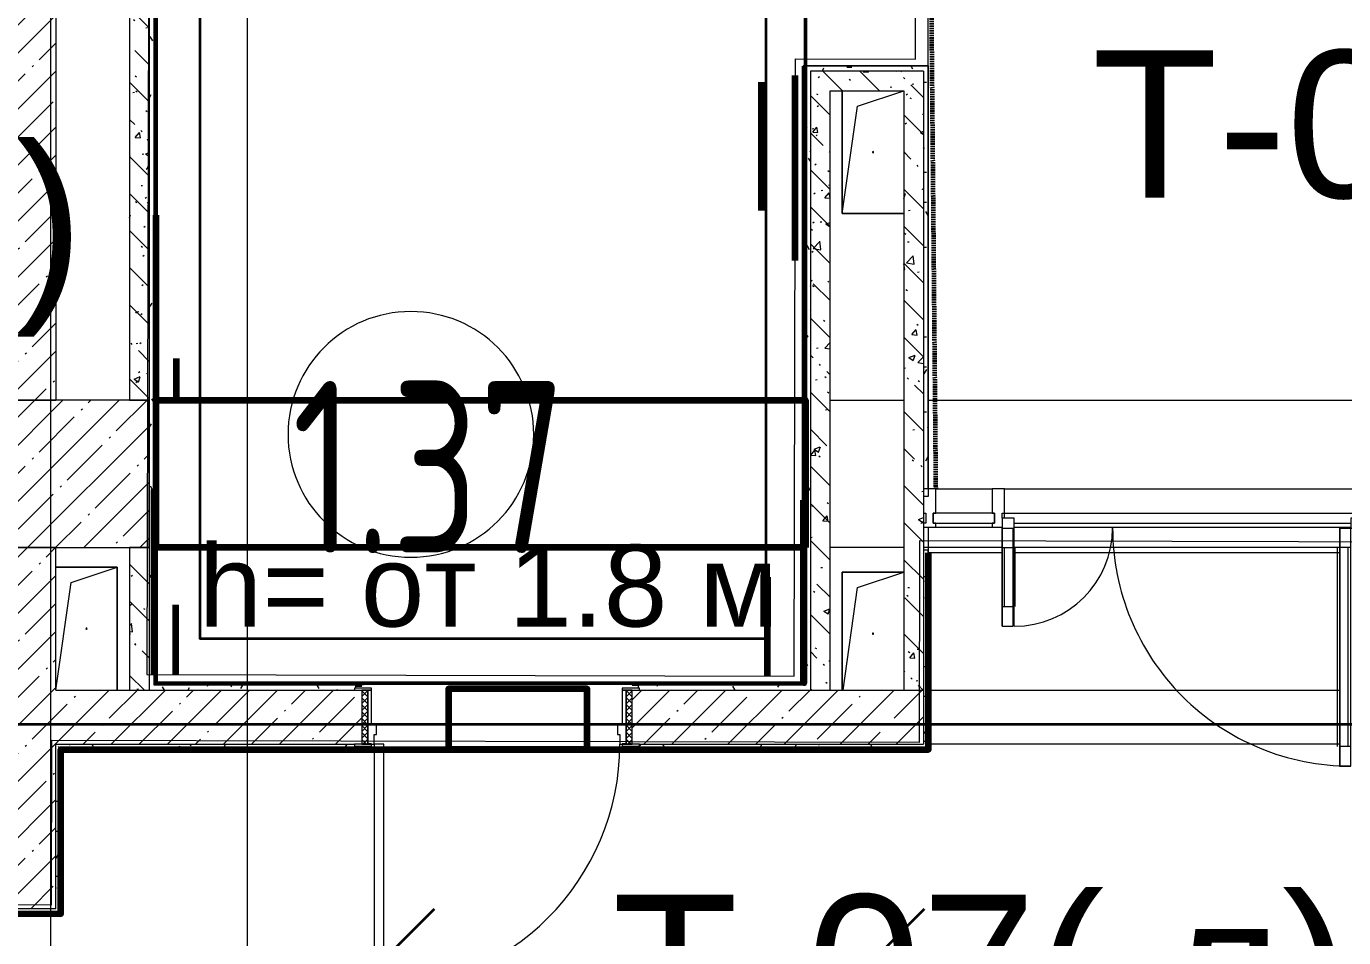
# Model space of a CAD drawing. Header units: millimetres. Extents: x -249154 to 415037, y -45458 to 354837.
# Drawn here: x 42325 to 47685, y 9976 to 13686 of the extents above; entities that cross this region are included whole.
import ezdxf

# ---------------------------------------------------------------- set-up
doc = ezdxf.new("R2010")
doc.units = ezdxf.units.MM
doc.linetypes.add('200_ШТРИХ__ш1_п0_6_', pattern=[320, 200, -120])
for name, color, linetype, lineweight in [('0) НЗ Ремонт штукатурка', 6, 'Continuous', 60), ('1) FK2', 82, 'Continuous', 50), ('2)1 штукатурка', 4, 'Continuous', 35), ('3.3) Шпаклевка баз. фин. WD5-13', 160, 'Continuous', 140), ('3.4) Шп. баз 4 в 525 поз 4838м2', 160, 'Continuous', 140), ('3.4) Шп. фин 4 в 529 поз 11227м2', 6, 'Continuous', 140), ('4) демонтаж НЗ №2', 1, 'Continuous', 35), ('4.1) Дм уборка мусора НЗ 2', 20, 'Continuous', 35), ('4.4) РВР ремонт Штукатурки', 160, 'зигзаг', 35), ('501 заделка отвертсии ком', 5, 'Continuous', 158), ('666 покраска FK1', 211, 'Continuous', 60), ('839 штук откосы', 3, 'Continuous', 158), ('874 шпакл откосы', 5, 'Continuous', 158), ('923 Люки', 170, 'Continuous', 120), ('A-AREA-BNDY', 7, 'Continuous', 5), ('A-AREA-IDEN', 7, 'Continuous', 9), ('A-DETL-GENF', 7, 'Continuous', 9), ('A-DOOR-2', 7, 'Continuous', 5), ('A-DOOR-FRAM-2', 7, 'Continuous', 5), ('A-FLOR', 7, 'Continuous', 9), ('A-GENM', 7, 'Continuous', 9), ('A-GLAZ-CURT', 7, 'Continuous', 9), ('A-GLAZ-CURT-2', 7, 'Continuous', 20), ('A-GLAZ-CWMG', 7, 'Continuous', 9), ('A-GLAZ-CWMG-1', 7, 'Continuous', 20), ('A-WALL', 7, 'Continuous', 5), ('I-WALL', 7, 'Continuous', 5), ('S-COLS', 7, 'Continuous', 9), ('S-COLS-1', 7, 'Continuous', 5), ('Оси', 7, 'Continuous', 9)]:
    doc.layers.add(name, color=color, linetype=linetype, lineweight=lineweight)
for name, color, linetype, lineweight, true_color in [('1) FK10', 7, 'Continuous', 50, 0x11d2ff), ('A-DOOR-1', 7, 'Continuous', 5, 0xc0c0c0), ('A-DOOR-FRAM-1', 7, 'Continuous', 5, 0xc0c0c0), ('A-WALL-1', 9, 'Continuous', 5, 0x808080), ('A-WALL-FNSH-1', 9, 'Continuous', 5, 0x808080)]:
    doc.layers.add(name, color=color, linetype=linetype, lineweight=lineweight, true_color=true_color)
doc.styles.get("Standard").update_dxf_attribs({"font": 'arial.ttf'})
doc.styles.add('СПДС', font='ГОСТ тип А.ttf', dxfattribs={"width": 0.9})
doc.linetypes.add('зигзаг', pattern='A,0.00254,-5.08,[131,ltypeshp.shx,S=5.08,R=0,X=-5.08,Y=0],-10.16,[131,ltypeshp.shx,S=5.08,R=180,X=5.08,Y=0],-5.08', length=20.32254)
pattern_1 = [(45, (64.7, -136.06), (-114.04925, 114.04925), []), (45, (178.75, -136.06), (-114.04925, 114.04925), [201.612, -40.322, 6.706, -33.617])]
pattern_2 = [(135, (64.7, -136.06), (-150.8683, -150.8683), [213.36, -35.56, 7.112, -35.56]), (135, (64.7, 14.71), (-150.8683, -150.8683), []), (50, (64.7, -136.06), (255.0577, -22.3145), [26.67, -293.37]), (355, (64.7, -136.06), (-49.3404, 267.4791), [21.336, -234.696]), (100.451, (85.96, -137.92), (205.7195, 245.1636), [22.666, -249.326]), (46.184, (64.7, -64.94), (379.511, -58.86), [40.005, -440.055]), (96.636, (96.33, -69.85), (332.3634, 346.399), [33.999, -373.989]), (351.184, (64.7, -64.94), (332.367, 346.3953), [32.004, -352.044]), (21, (100.26, -82.72), (212.2602, -143.1711), [26.67, -293.37]), (326, (100.26, -82.72), (86.5224, 257.8632), [21.336, -234.696]), (71.451, (117.95, -94.65), (298.784, 114.6901), [22.666, -249.326]), (37.5, (64.7, -136.06), (4.32385, 118.3775), [6.706, -225.146, 6.706, -231.546, -235.585]), (37.5, (64.7, -136.06), (4.32385, 118.3775), [-470.103, 6.706, -228.879]), (7.5, (64.7, -136.06), (93.5476, 140.2533), [6.706, -129.134, 6.706, -219.812, -89.789]), (7.5, (64.7, -136.06), (93.5476, 140.2533), [-362.356, 6.706, -83.083]), (327.5, (-14.6, -136.06), (189.82734, -8.02019), [6.706, -82.194, 6.706, -270.662, -368.046]), (327.5, (-14.6, -136.06), (189.82734, -8.02019), [-366.268, 6.706, -361.34]), (317.5, (-50.16, -136.06), (207.38114, 35.59764), [6.706, -108.864, 6.706, -177.495, -261.366]), (317.5, (-50.16, -136.06), (207.38114, 35.59764), [-299.771, 6.706, -254.66])]
pattern_3 = [(0, (64.7, -136.06), (243.84, 60.96), [20.117, -162.763, 20.117, -162.763, -975.36]), (0, (64.7, -136.06), (243.84, 60.96), [-365.76, 20.117, -345.643, 20.117, -162.763, -426.72]), (0, (64.7, -136.06), (243.84, 60.96), [-914.4, 20.117, -101.803, 20.117, -284.683]), (120, (156.14, -105.58), (-174.71291, 180.691634), [20.117, -162.763, 20.117, -162.763, -975.36]), (120, (156.14, -105.58), (-174.71291, 180.691634), [-365.76, 20.117, -345.643, 20.117, -162.763, -426.72]), (120, (156.14, -105.58), (-174.71291, 180.691634), [-914.4, 20.117, -101.803, 20.117, -284.683]), (240, (186.62, 16.34), (-69.12709, -241.651634), [20.117, -162.763, 20.117, -162.763, -975.36]), (240, (186.62, 16.34), (-69.12709, -241.651634), [-365.76, 20.117, -345.643, 20.117, -162.763, -426.72]), (240, (186.62, 16.34), (-69.12709, -241.651634), [-914.4, 20.117, -101.803, 20.117, -284.683])]

# ---------------------------------------------------------------- blocks, each defined once
blk = doc.blocks.new('110_Дверь_СКБ_1Ст_Внутренняя1 - Д-11 1100x2100h_кладовые _все__ коридор _между помещениями блока столовой__ моечные _все_-32089417-Объем проектирования 1 этажа')
at = {"layer": 'A-DOOR-2'}
h = blk.add_hatch(dxfattribs=at)
h.set_pattern_fill('FP_85', color=256, style=0, pattern_type=2)
h.set_pattern_definition([(135, (1751.41, 174.685), (-14.14214, -14.14214), []), (225, (1751.41, 174.685), (14.14214, -14.14214), [])])
h.paths.add_polyline_path([(537.5, 110), (537.5, -110), (562.5, -110), (562.5, 110)])
at = {"layer": 'A-DOOR-FRAM-2'}
h = blk.add_hatch(dxfattribs=at)
h.set_pattern_fill('FP_86', color=256, style=0, pattern_type=2)
h.set_pattern_definition([(45, (-371.384, 174.685), (-14.1421, 14.1421), []), (135, (-371.384, 174.685), (-14.1421, -14.1421), [])])
h.paths.add_polyline_path([(-537.5, 110), (-537.5, -110), (-512.5, -110), (-512.5, 110)])
at = {"layer": 'A-DOOR-1'}
for p, q in [((512.5, 1110), (472.5, 1110)), ((472.5, 1110), (472.5, 110)), ((512.5, 110), (512.5, 1110)), ((472.5, 110), (512.5, 110))]:
    blk.add_line(p, q, dxfattribs=at)
blk.add_arc((512.5, 110), 1000, 90, 180, dxfattribs=at)
at = {"layer": 'A-DOOR-FRAM-1'}
for p, q in [((-497.5, 118), (-567.5, 118)), ((-567.5, 118), (-567.5, 110)), ((-567.5, 110), (-497.5, 110)), ((-512.5, 110), (-537.5, 110)), ((-537.5, 110), (-537.5, -110)), ((-487.5, 110), (-512.5, 110)), ((-512.5, 110), (-512.5, 30)), ((-512.5, -110), (-512.5, 110)), ((-497.5, 110), (-512.5, 110)), ((-512.5, 110), (-512.5, 109)), ((-512.5, 109), (-497.5, 109)), ((-497.5, 110), (-497.5, 118)), ((-497.5, 109), (-497.5, 110)), ((-487.5, 70), (-487.5, 110)), ((512.5, 110), (512.5, 70)), ((537.5, 110), (512.5, 110)), ((592.5, 118), (522.5, 118)), ((522.5, 118), (522.5, 110)), ((537.5, 110), (522.5, 110)), ((522.5, 110), (522.5, 109)), ((522.5, 110), (592.5, 110)), ((522.5, 109), (537.5, 109)), ((537.5, 30), (537.5, 110)), ((562.5, 110), (537.5, 110)), ((537.5, 110), (537.5, -110)), ((537.5, 109), (537.5, 110)), ((562.5, -110), (562.5, 110)), ((592.5, 110), (592.5, 118)), ((-477.5, 70), (-487.5, 70)), ((-477.5, 30), (-477.5, 70)), ((512.5, 70), (502.5, 70)), ((502.5, 70), (502.5, 30)), ((-512.5, 30), (-477.5, 30)), ((-497.5, 30), (-512.5, 30)), ((-512.5, 30), (-512.5, -110)), ((-497.5, -110), (-497.5, 30)), ((502.5, 30), (537.5, 30)), ((537.5, 30), (522.5, 30)), ((522.5, 30), (522.5, -110)), ((537.5, -110), (537.5, 30)), ((-497.5, -110), (-567.5, -110)), ((-567.5, -110), (-567.5, -118)), ((-567.5, -118), (-497.5, -118)), ((-537.5, -110), (-512.5, -110)), ((-512.5, -110), (-497.5, -110)), ((-497.5, -118), (-497.5, -110)), ((522.5, -110), (537.5, -110)), ((592.5, -110), (522.5, -110)), ((522.5, -110), (522.5, -118)), ((522.5, -118), (592.5, -118)), ((537.5, -110), (562.5, -110)), ((592.5, -118), (592.5, -110))]:
    blk.add_line(p, q, dxfattribs=at)
blk = doc.blocks.new('GM_Отверстие прямоугольное _в плите_ - Отверстие-21609826-Объем проектирования 1 этажа')
at = {"layer": 'A-GENM'}
for p, q in [((-125, -250), (-125, 250)), ((-125, 250), (-125, -250)), ((-62.5, 187.5), (125, 250)), ((-125, -250), (-62.5, 187.5)), ((125, -250), (-125, -250)), ((-125, -250), (125, -250))]:
    blk.add_line(p, q, dxfattribs=at)
for start, end in [(360, 180), (180, 360)]:
    blk.add_arc((0, 0), 2.5, start, end, dxfattribs=at)
blk = doc.blocks.new('GM_Отверстие прямоугольное _в плите_ - Отверстие-V170-Объем проектирования 1 этажа')
at = {"layer": 'A-GENM'}
for p, q in [((-125, -230), (-125, 250)), ((-125, 250), (125, 250)), ((125, 250), (-125, 250)), ((-125, 250), (-125, -230)), ((-62.5, 187.5), (125, 250)), ((-122.1, -230), (-62.5, 187.5))]:
    blk.add_line(p, q, dxfattribs=at)
for start, end in [(360, 180), (180, 360)]:
    blk.add_arc((0, 0), 2.5, start, end, dxfattribs=at)
blk = doc.blocks.new('GM_Отверстие прямоугольное _в плите_ - Отверстие-V171-Объем проектирования 1 этажа')
at = {"layer": 'A-GENM'}
for p, q in [((-125, 250), (125, 250)), ((125, 250), (-125, 250)), ((-62.5, 187.5), (125, 250)), ((125, 250), (125, -250)), ((125, -250), (125, 250)), ((-125, -250), (-62.5, 187.5))]:
    blk.add_line(p, q, dxfattribs=at)
for start, end in [(360, 180), (180, 360)]:
    blk.add_arc((0, 0), 2.5, start, end, dxfattribs=at)
blk = doc.blocks.new('Прямоугольный импост - Импост структурный с накладкой - 160мм Темный-V275-Объем проектирования 1 этажа')
at = {"layer": 'A-GLAZ-CWMG-1'}
for p, q in [((-50, 40), (-50, 140)), ((-50, 140), (0, 140)), ((0, 140), (0, 40)), ((-40, 40), (-50, 40)), ((-50, -17), (-50, 0)), ((-50, 0), (-40, 0)), ((-40, 0), (-40, 40)), ((-10, 40), (-10, 0)), ((0, 40), (-10, 40)), ((-10, 0), (0, 0)), ((0, 0), (0, -17)), ((0, -17), (-50, -17))]:
    blk.add_line(p, q, dxfattribs=at)
blk = doc.blocks.new('Системная панель - Стекло - 40мм-32785804-Объем проектирования 1 этажа')
at = {"layer": 'A-GLAZ-CURT-2'}
for p, q in [((125, 0), (-125, 0)), ((-125, 0), (-125, -40)), ((125, -40), (125, 0)), ((-125, -40), (125, -40))]:
    blk.add_line(p, q, dxfattribs=at)
blk = doc.blocks.new('Дверь_Витражная_остекление_ - В-9-32786634-Объем проектирования 1 этажа')
at = {"layer": 'A-DETL-GENF'}
for p, q in [((-684.5, 989), (-639.5, 989)), ((-684.5, 989), (-684.5, 20)), ((-639.5, 989), (-684.5, 989)), ((-684.5, 989), (-684.5, 20)), ((-639.5, 989), (-639.5, 20)), ((-639.5, 20), (-639.5, 989)), ((-684.5, 909), (-639.5, 909)), ((-674.5, 909), (-674.5, 100)), ((-630.5, 909), (-630.5, 100)), ((734.5, 420), (689.5, 420)), ((689.5, 420), (689.5, 20)), ((734.5, 420), (689.5, 420)), ((689.5, 420), (689.5, 20)), ((734.5, 420), (734.5, 20)), ((734.5, 20), (734.5, 420)), ((680.5, 340), (680.5, 100)), ((734.5, 340), (689.5, 340)), ((724.5, 340), (724.5, 100)), ((-684.5, 100), (-639.5, 100)), ((734.5, 100), (689.5, 100)), ((-639.5, 20), (-684.5, 20)), ((-684.5, 20), (-639.5, 20))]:
    blk.add_line(p, q, dxfattribs=at)
at = {"layer": 'A-DOOR-1'}
for p, q in [((-684.5, 989), (-684.5, 20)), ((684.5, 420), (684.5, 20)), ((-684.5, 20), (-734.5, 20)), ((-734.5, 20), (-734.5, -20)), ((-684.5, -20), (-684.5, 20)), ((734.5, 20), (684.5, 20)), ((684.5, 20), (684.5, -20)), ((734.5, -20), (734.5, 20)), ((-734.5, -20), (-684.5, -20)), ((684.5, -20), (734.5, -20))]:
    blk.add_line(p, q, dxfattribs=at)
for centre, radius, start, end in [((-684.5, 20), 969, 360, 90), ((684.5, 20), 400, 90, 180)]:
    blk.add_arc(centre, radius, start, end, dxfattribs=at)
blk = doc.blocks.new('Прямоугольный импост - Импост структурный с накладкой - 160мм Темный-32786259-Объем проектирования 1 этажа')
at = {"layer": 'A-GLAZ-CWMG'}
for p, q in [((46240, 11940), (47689, 11940)), ((46240, 11820), (46240, 11840)), ((46240, 11840), (47689, 11840)), ((46280, 11800), (47649, 11800)), ((47689, 11840), (47689, 11820)), ((46280, 11783), (47649, 11783))]:
    blk.add_line(p, q, dxfattribs=at)
blk = doc.blocks.new('Прямоугольный импост - Импост структурный с накладкой - 160мм Темный-32785802-Объем проектирования 1 этажа')
at = {"layer": 'A-GLAZ-CWMG'}
for p, q in [((45960, 11940), (46190, 11940)), ((45960, 11783), (46190, 11783))]:
    blk.add_line(p, q, dxfattribs=at)
blk = doc.blocks.new('Прямоугольный импост - Импост структурный с накладкой - 160мм Темный-V273-Объем проектирования 1 этажа')
at = {"layer": 'A-GLAZ-CWMG-1'}
for p, q in [((-25, 40), (-25, 140)), ((-25, 140), (25, 140)), ((25, 140), (25, 40)), ((-15, 40), (-25, 40)), ((-15, 20), (-15, 40)), ((15, 40), (15, 0)), ((25, 40), (15, 40)), ((15, 0), (25, 0)), ((25, 0), (25, -17)), ((25, -17), (-15, -17))]:
    blk.add_line(p, q, dxfattribs=at)
blk = doc.blocks.new('Марка_Помещения - Номер-25198446-Объем проектирования 1 этажа')
at = {"layer": 'A-AREA-IDEN'}
for start, end in [(360, 180), (180, 360)]:
    blk.add_arc((0, 0), 2.5, start, end, dxfattribs=at)

msp = doc.modelspace()

# ---------------------------------------------------------------- hatches: boundary and pattern name
at = {"layer": '4.1) Дм уборка мусора НЗ 2'}
h = msp.add_hatch(dxfattribs=at)
h.set_pattern_fill('ANSI31', color=1, scale=444)
h.paths.add_polyline_path([(75478.4, 10093.9), (42464.7, 10093.9), (42464.7, 10073.9), (38785.8, 10093.9), (38825.7, 7783.9), (56871.1, 7763.9), (75478.4, 7763.9)])
at = {"layer": 'I-WALL'}
h = msp.add_hatch(dxfattribs=at)
h.set_pattern_fill('FP_41', color=256, style=0, pattern_type=2)
h.set_pattern_definition(pattern_2)
h.paths.add_polyline_path([(42744.7, 10983.9), (42824.7, 10983.9), (42824.7, 11563.9), (42744.7, 11563.9), (42744.7, 11003.9)])
h.paths.add_polyline_path([(42824.7, 12163.9), (42824.7, 14866.4), (42744.7, 14866.4), (42744.7, 12163.9)])
h = msp.add_hatch(dxfattribs=at)
h.set_pattern_fill('FP_191', color=256, style=0, pattern_type=2)
h.set_pattern_definition(pattern_3)
h.paths.add_polyline_path([(42824.7, 11003.9), (42844.7, 11004.1), (42844.7, 14866.4), (42824.7, 14866.4), (42824.7, 11042.6)])
h = msp.add_hatch(dxfattribs=at)
h.set_pattern_fill('FP_1', color=256, style=0, pattern_type=2)
h.set_pattern_definition(pattern_1)
h.paths.add_polyline_path([(42444.7, 12163.9), (42444.7, 14843.9), (42224.7, 14843.9), (42224.7, 12163.9)])
h = msp.add_hatch(dxfattribs=at)
h.set_pattern_fill('FP_191', color=256, style=0, pattern_type=2)
h.set_pattern_definition(pattern_3)
h.paths.add_polyline_path([(45494.7, 13503.9), (45994.7, 13503.9), (45994.7, 13523.9), (45494.7, 13523.9)])
h = msp.add_hatch(dxfattribs=at)
h.set_pattern_fill('FP_191', color=256, style=0, pattern_type=2)
h.set_pattern_definition(pattern_3)
h.paths.add_polyline_path([(45514.7, 10983.9), (45514.7, 13503.9), (45494.7, 13503.9), (45494.7, 10983.9)])
h = msp.add_hatch(dxfattribs=at)
h.set_pattern_fill('FP_41', color=256, style=0, pattern_type=2)
h.set_pattern_definition(pattern_2)
h.paths.add_polyline_path([(45894.7, 13423.9), (45894.7, 13503.9), (45514.7, 13503.9), (45514.7, 13423.9), (45644.7, 13423.9)])
h = msp.add_hatch(dxfattribs=at)
h.set_pattern_fill('FP_41', color=256, style=0, pattern_type=2)
h.set_pattern_definition(pattern_2)
h.paths.add_polyline_path([(45894.7, 10983.9), (45974.7, 10983.9), (45974.7, 13503.9), (45894.7, 13503.9), (45894.7, 11099.2)])
h = msp.add_hatch(dxfattribs=at)
h.set_pattern_fill('FP_191', color=256, style=0, pattern_type=2)
h.set_pattern_definition(pattern_3)
h.paths.add_polyline_path([(45974.7, 11773.9), (45994.7, 11773.9), (45994.7, 13503.9), (45974.7, 13503.9), (45974.7, 11913.9)])
h = msp.add_hatch(dxfattribs=at)
h.set_pattern_fill('FP_41', color=256, style=0, pattern_type=2)
h.set_pattern_definition(pattern_2)
h.paths.add_polyline_path([(45514.7, 10983.9), (45594.7, 10983.9), (45594.7, 13423.9), (45514.7, 13423.9), (45514.7, 11516.5)])
h = msp.add_hatch(dxfattribs=at)
h.set_pattern_fill('FP_1', color=256, style=0, pattern_type=2)
h.set_pattern_definition(pattern_1)
h.paths.add_polyline_path([(42444.7, 10093.9), (42444.7, 11563.9), (42224.7, 11563.9), (42224.7, 10093.9)])
h = msp.add_hatch(dxfattribs=at)
h.set_pattern_fill('FP_191', color=256, style=0, pattern_type=2)
h.set_pattern_definition(pattern_3)
h.paths.add_polyline_path([(45994.7, 10763.9), (45994.7, 11553.9), (45974.7, 11553.9), (45974.7, 10763.9)])
h = msp.add_hatch(dxfattribs=at)
h.set_pattern_fill('FP_191', color=256, style=0, pattern_type=2)
h.set_pattern_definition(pattern_3)
h.paths.add_polyline_path([(45129.3, 10983.9), (45494.7, 10983.9), (45494.7, 11003.9), (44814.7, 11003.9), (44814.7, 10991.9), (44819.7, 10991.9), (44819.7, 10983.9)])
h.paths.add_polyline_path([(43066.2, 10983.9), (43659.7, 10984.1), (43659.7, 10991.9), (43664.7, 10991.9), (43664.7, 11003.9), (42824.7, 11003.9), (42824.7, 10983.9), (42852.7, 10983.9)])
h = msp.add_hatch(dxfattribs=at)
h.set_pattern_fill('FP_1', color=256, style=0, pattern_type=2)
h.set_pattern_definition(pattern_1)
h.paths.add_polyline_path([(45974.7, 10763.9), (45974.7, 10983.9), (44789.7, 10983.9), (44789.7, 10763.9), (45494.7, 10763.9)])
h.paths.add_polyline_path([(42844.7, 10763.9), (43689.7, 10763.9), (43689.7, 10983.9), (42444.7, 10983.9), (42444.7, 10763.9), (42464.7, 10763.9)])
h = msp.add_hatch(dxfattribs=at)
h.set_pattern_fill('FP_191', color=256, style=0, pattern_type=2)
h.set_pattern_definition(pattern_3)
h.paths.add_polyline_path([(42464.7, 10093.9), (42463.7, 10743.9), (42444.7, 10763.9), (42444.7, 10093.9)])
h.paths.add_polyline_path([(42464.7, 10743.9), (42464.7, 10763.9), (42444.7, 10763.9)])
h = msp.add_hatch(dxfattribs=at)
h.set_pattern_fill('FP_191', color=256, style=0, pattern_type=2)
h.set_pattern_definition(pattern_3)
h.paths.add_polyline_path([(45494.7, 10743.9), (45994.7, 10743.9), (45994.7, 10763.9), (44819.7, 10763.9), (44819.7, 10755.9), (44814.7, 10755.9), (44814.7, 10743.9), (45129.3, 10743.9)])
h.paths.add_polyline_path([(42464.7, 10743.9), (43664.7, 10743.9), (43664.7, 10755.9), (43659.7, 10755.9), (43659.7, 10763.9), (42464.7, 10763.9)])
h = msp.add_hatch(dxfattribs=at)
h.set_pattern_fill('FP_191', color=256, style=0, pattern_type=2)
h.set_pattern_definition(pattern_3)
h.paths.add_polyline_path([(42444.7, 10073.9), (42464.7, 10073.9), (42464.7, 10093.9), (38824.7, 10093.9), (38824.7, 10073.9), (42224.7, 10073.9)])
at = {"layer": 'S-COLS-1'}
h = msp.add_hatch(dxfattribs=at)
h.set_pattern_fill('FP_1', color=256, style=0, pattern_type=2)
h.set_pattern_definition(pattern_1)
h.paths.add_polyline_path([(42444.7, 11563.9), (42824.7, 11563.9), (42824.7, 12163.9), (42224.7, 12163.9), (42224.7, 11563.9)])

# ---------------------------------------------------------------- linework, layer by layer
at = {"layer": '0) НЗ Ремонт штукатурка', "linetype": '200_ШТРИХ__ш1_п0_6_', "ltscale": 0.03}
msp.add_lwpolyline([(42464.7, 15010.2), (45995.7, 14966.4), (46024.7, 11803.9)], dxfattribs=at)
at = {"layer": '1) FK10'}
for p, q in [((45486.7, 11003.9), (45486.7, 13523.9)), ((43689.7, 11003.9), (43664.7, 11003.9)), ((43689.7, 11003.9), (43689.7, 11011.9)), ((44789.7, 11011.9), (45494.7, 11011.9))]:
    msp.add_line(p, q, dxfattribs=at)
msp.add_lwpolyline([(45486.7, 14587.6), (45486.7, 14838.4), (42852.7, 14838.4), (42852.7, 11011.9), (43689.7, 11011.9)], dxfattribs=at)
at = {"layer": '1) FK2'}
msp.add_lwpolyline([(42852.7, 14838.4), (45494.7, 14838.4), (45494.7, 11011.9), (42852.7, 11011.9)], close=True, dxfattribs=at)
at = {"layer": '2)1 штукатурка'}
msp.add_lwpolyline([(42223.7, 27213.9), (58233.7, 27213.9), (58233.7, 10843.9), (42223.7, 10843.9)], close=True, dxfattribs=at)
msp.add_lwpolyline([(75477.4, 7743.3), (38824.7, 7783.9), (38784.8, 10093.9), (42463.7, 10073.9), (42463.7, 10742.9), (45994.7, 10742.9), (45994.7, 11542.9)], dxfattribs=at)
at = {"layer": '3.3) Шпаклевка баз. фин. WD5-13', "ltscale": 0.5}
for points in [[(45316.5, 12935.7), (45316.5, 13458)], [(42935.7, 12163.9), (42935.7, 12333.4)], [(45340, 11444.2), (45339, 11041.1)], [(42932.7, 11046.7), (42932.7, 11330.7)]]:
    msp.add_lwpolyline(points, dxfattribs=at)
at = {"layer": '3.4) Шп. баз 4 в 525 поз 4838м2'}
msp.add_lwpolyline([(42464.7, 10073.9), (42464.7, 10742.9), (45995.7, 10742.9), (45995.7, 11542.9)], dxfattribs=at)
at = {"layer": '3.4) Шп. фин 4 в 529 поз 11227м2'}
msp.add_lwpolyline([(75478.4, 7743.3), (38825.7, 7783.9), (38785.8, 10093.9), (42464.7, 10073.9), (42464.7, 10742.9), (45995.7, 10742.9), (45995.7, 11542.9)], dxfattribs=at)
at = {"layer": '4) демонтаж НЗ №2'}
msp.add_lwpolyline([(75478.4, 7743.3), (38825.7, 7783.9), (38785.8, 10093.9), (42464.7, 10073.9), (42464.7, 10742.9), (45995.7, 10742.9), (45995.7, 11542.9)], dxfattribs=at)
at = {"layer": '4.4) РВР ремонт Штукатурки', "ltscale": 0.1}
msp.add_lwpolyline([(45334.9, 14720.3), (43030.9, 14720.3), (43030.9, 11193.7), (45334.9, 11193.7)], close=True, dxfattribs=at)
at = {"layer": '501 заделка отвертсии ком', "ltscale": 0.5}
msp.add_lwpolyline([(44041.8, 10743.9), (44607.2, 10743.9), (44607.2, 10989.8), (44041.8, 10989.8)], close=True, dxfattribs=at)
at = {"layer": '666 покраска FK1'}
msp.add_lwpolyline([(75478.4, 7743.3), (38825.7, 7783.9), (38785.8, 10093.9), (42464.7, 10073.9), (42464.7, 10742.9), (45995.7, 10742.9), (45995.7, 11542.9)], dxfattribs=at)
at = {"layer": '839 штук откосы', "ltscale": 0.5}
msp.add_lwpolyline([(45494.7, 11563.9), (42852.7, 11563.9), (42852.7, 12163.9), (45494.7, 12163.9)], close=True, dxfattribs=at)
at = {"layer": '874 шпакл откосы', "ltscale": 0.5}
msp.add_lwpolyline([(45494.7, 11563.9), (42852.7, 11563.9), (42852.7, 12163.9), (45494.7, 12163.9)], close=True, dxfattribs=at)
at = {"layer": '923 Люки', "ltscale": 0.5}
for points in [[(45453, 12732.4), (45453, 13485.7)], [(42852.7, 12163.9), (42852.7, 12917.3)], [(42844.7, 11046.9), (42844.7, 11800.3)], [(45486.7, 11003.9), (45486.7, 11757.3)]]:
    msp.add_lwpolyline(points, dxfattribs=at)
at = {"layer": 'A-AREA-BNDY', "flags": 128}
msp.add_lwpolyline([(45942.9, 13552.7), (45945.4, 14614.3), (45457.4, 14615.4), (45458, 14867.3), (42824, 14873.4), (42815, 11047), (45449, 11040.8), (45454.9, 13553.8)], close=True, dxfattribs=at)
msp.add_lwpolyline([(48014.8, 11586.8), (45959.3, 11591.6), (45957.4, 10770.6), (42427.4, 10778.9), (42425.8, 10108.9), (38785.8, 10117.5), (38780.5, 7829.5), (65299.4, 7767.2)], dxfattribs=at)
at = {"layer": 'A-FLOR'}
for p, q in [((45994.7, 11803.9), (45994.7, 14966.4)), ((45994.7, 13523.9), (45494.7, 13523.9)), ((42852.7, 12163.9), (45127.7, 12163.9)), ((45129.3, 12163.9), (45486.7, 12163.9)), ((45594.7, 12163.9), (45894.7, 12163.9)), ((45994.7, 12163.9), (48204.7, 12163.9)), ((45994.7, 11646.9), (45994.7, 11543.9)), ((45486.7, 11563.9), (42852.7, 11563.9)), ((45894.7, 11563.9), (45594.7, 11563.9)), ((46294.7, 11563.9), (45974.7, 11563.9)), ((45994.7, 11543.9), (46294.7, 11543.9)), ((46294.7, 11542.9), (45994.7, 11542.9)), ((45994.7, 10743.9), (45994.7, 11542.9)), ((47668.7, 11563.9), (46339.7, 11563.9)), ((46339.7, 11543.9), (47668.7, 11543.9)), ((47668.7, 11542.9), (46339.7, 11542.9)), ((43664.7, 10991.9), (43664.7, 11003.9)), ((44814.7, 11003.9), (44814.7, 10991.9)), ((45994.7, 10983.9), (47668.7, 10983.9)), ((43739.7, 10743.9), (42464.7, 10743.9)), ((42464.7, 10073.9), (42464.7, 10742.9)), ((43664.7, 10743.9), (43664.7, 10755.9)), ((43739.7, 10743.9), (43664.7, 10743.9)), ((44814.7, 10743.9), (43779.7, 10743.9)), ((45994.7, 10743.9), (43779.7, 10743.9)), ((44814.7, 10755.9), (44814.7, 10743.9)), ((47668.7, 10763.9), (45994.7, 10763.9)), ((38824.7, 10073.9), (42464.7, 10073.9))]:
    msp.add_line(p, q, dxfattribs=at)
at = {"layer": 'A-WALL'}
for p, q in [((42844.7, 11003.9), (42844.7, 14846.4)), ((45494.7, 11003.9), (45494.7, 13503.9)), ((42744.7, 12163.9), (42824.7, 12163.9)), ((42824.7, 11563.9), (42744.7, 11563.9)), ((43664.7, 11003.9), (42844.7, 11003.9)), ((45486.7, 11003.9), (45494.7, 11003.9)), ((42464.7, 10743.9), (43664.7, 10743.9)), ((42464.7, 10743.9), (42464.7, 10742.9))]:
    msp.add_line(p, q, dxfattribs=at)
at = {"layer": 'A-WALL-1'}
for p, q in [((42444.7, 16563.9), (42444.7, 12163.9)), ((42744.7, 14866.4), (42744.7, 12163.9)), ((42824.7, 14866.4), (42824.7, 10983.9)), ((45494.7, 13523.9), (45486.7, 13523.9)), ((45974.7, 13503.9), (45514.7, 13503.9)), ((45514.7, 13503.9), (45514.7, 10983.9)), ((45974.7, 13503.9), (45974.7, 11773.9)), ((45594.7, 13423.9), (45894.7, 13423.9)), ((45594.7, 10983.9), (45594.7, 13423.9)), ((45894.7, 13423.9), (45894.7, 10983.9)), ((42224.7, 12163.9), (42444.7, 12163.9)), ((45974.7, 11773.9), (45974.7, 10763.9)), ((45974.7, 11773.9), (45994.7, 11773.9)), ((42444.7, 11563.9), (42224.7, 11563.9)), ((42444.7, 10983.9), (42444.7, 11563.9)), ((42744.7, 11563.9), (42744.7, 10983.9)), ((45994.7, 11553.9), (45974.7, 11553.9)), ((45994.7, 11542.9), (45994.7, 11553.9)), ((45486.7, 11003.9), (44814.7, 11003.9)), ((42444.7, 10983.9), (43659.7, 10983.9)), ((44819.7, 10983.9), (45974.7, 10983.9)), ((42444.7, 10093.9), (42444.7, 10763.9)), ((42444.7, 10763.9), (43659.7, 10763.9)), ((44819.7, 10763.9), (45974.7, 10763.9)), ((42444.7, 10093.9), (38604.7, 10093.9))]:
    msp.add_line(p, q, dxfattribs=at)
at = {"layer": 'A-WALL-FNSH-1'}
for p, q in [((42852.7, 11003.9), (42852.7, 14846.4)), ((45994.7, 13524.9), (45485.7, 13524.9)), ((45485.7, 13524.9), (45485.7, 13523.9)), ((45485.7, 13523.9), (45486.7, 13523.9)), ((45486.7, 13523.9), (45486.7, 11003.9)), ((45494.7, 13503.9), (45494.7, 13523.9)), ((45994.7, 13524.9), (45994.7, 11773.9)), ((45995.7, 13523.9), (45994.7, 13523.9)), ((45995.7, 11773.9), (45995.7, 13523.9)), ((45995.7, 12055.2), (45994.7, 12055.2)), ((45994.7, 12054.7), (45995.7, 12054.7)), ((45994.7, 11774.4), (45995.7, 11774.4)), ((45994.7, 11773.9), (45995.7, 11773.9)), ((45995.7, 11553.9), (45994.7, 11553.9)), ((45995.7, 10742.9), (45995.7, 11553.9)), ((43689.7, 11011.9), (42844.7, 11011.9)), ((43664.7, 11003.9), (43689.7, 11003.9)), ((43689.7, 11003.9), (43689.7, 11011.9)), ((45494.7, 11011.9), (44789.7, 11011.9)), ((44789.7, 11011.9), (44789.7, 11003.9)), ((44789.7, 11003.9), (44814.7, 11003.9)), ((42465.7, 10742.9), (43689.7, 10742.9)), ((42465.7, 10072.9), (42465.7, 10742.9)), ((43689.7, 10742.9), (43689.7, 10743.9)), ((44789.7, 10743.9), (44789.7, 10742.9)), ((44789.7, 10742.9), (45995.7, 10742.9)), ((45994.7, 10743.9), (44814.7, 10743.9)), ((38825.7, 10072.9), (42465.7, 10072.9))]:
    msp.add_line(p, q, dxfattribs=at)
at = {"layer": 'I-WALL'}
for p, q in [((45995.7, 13166.9), (45994.7, 13166.9)), ((45994.7, 13166.4), (45995.7, 13166.4)), ((45995.7, 13057.7), (45994.7, 13057.7)), ((45994.7, 12974.1), (45995.7, 12974.1)), ((45995.7, 12740.8), (45994.7, 12740.8)), ((45994.7, 12740.3), (45995.7, 12740.3)), ((45995.7, 12129.1), (45994.7, 12129.1)), ((45994.7, 12128.6), (45995.7, 12128.6)), ((45995.7, 12108.3), (45994.7, 12108.3)), ((45995.7, 12069), (45994.7, 12069)), ((45994.7, 12068.5), (45995.7, 12068.5)), ((45994.7, 12038.3), (45995.7, 12038.3))]:
    msp.add_line(p, q, dxfattribs=at)
at = {"layer": 'S-COLS'}
for p, q in [((42824.7, 12163.9), (42744.7, 12163.9)), ((42744.7, 11563.9), (42824.7, 11563.9))]:
    msp.add_line(p, q, dxfattribs=at)
at = {"layer": 'S-COLS-1'}
for p, q in [((42744.7, 12163.9), (42224.7, 12163.9)), ((42824.7, 11563.9), (42824.7, 12163.9)), ((42224.7, 11563.9), (42744.7, 11563.9))]:
    msp.add_line(p, q, dxfattribs=at)
at = {"layer": 'Оси'}
for points in [[(42424.7, -2042.3), (42424.7, 2957.7), (42424.7, 22262), (42424.7, 27262)], [(43652.8, -2042.3), (43652.8, -1322.8), (43224.7, -759.5), (43224.7, 4240.5), (43224.7, 22262), (43224.7, 27262)]]:
    msp.add_lwpolyline(points, dxfattribs=at)

# ---------------------------------------------------------------- block references
at = {"layer": 'A-AREA-IDEN', "xscale": 199.9999999999999, "yscale": 199.9999999999999, "zscale": 199.9999999999999}
msp.add_blockref('Марка_Помещения - Номер-25198446-Объем проектирования 1 этажа', (43889.4, 12025), dxfattribs=at)
at = {"layer": 'A-DOOR-1', "rotation": 180}
for name, p in [('Дверь_Витражная_остекление_ - В-9-32786634-Объем проектирования 1 этажа', (47029.2, 11663.9)), ('110_Дверь_СКБ_1Ст_Внутренняя1 - Д-11 1100x2100h_кладовые _все__ коридор _между помещениями блока столовой__ моечные _все_-32089417-Объем проектирования 1 этажа', (44252.2, 10873.9))]:
    msp.add_blockref(name, p, dxfattribs=at)
at = {"layer": 'A-GENM'}
for name, p in [('GM_Отверстие прямоугольное _в плите_ - Отверстие-21609826-Объем проектирования 1 этажа', (45769.7, 13173.9)), ('GM_Отверстие прямоугольное _в плите_ - Отверстие-V171-Объем проектирования 1 этажа', (42569.7, 11233.9)), ('GM_Отверстие прямоугольное _в плите_ - Отверстие-V170-Объем проектирования 1 этажа', (45769.7, 11213.9))]:
    msp.add_blockref(name, p, dxfattribs=at)
at = {"layer": 'A-GLAZ-CURT', "rotation": 180}
msp.add_blockref('Системная панель - Стекло - 40мм-32785804-Объем проектирования 1 этажа', (46139.7, 11663.9), dxfattribs=at)
at = {"layer": 'A-GLAZ-CWMG', "extrusion": (0, 0, -1)}
for name, p in [('Прямоугольный импост - Импост структурный с накладкой - 160мм Темный-V275-Объем проектирования 1 этажа', (-45974.7, 11663.9)), ('Прямоугольный импост - Импост структурный с накладкой - 160мм Темный-V273-Объем проектирования 1 этажа', (-46279.7, 11663.9))]:
    msp.add_blockref(name, p, dxfattribs=at)
at = {"layer": 'A-GLAZ-CWMG'}
for name in ['Прямоугольный импост - Импост структурный с накладкой - 160мм Темный-32785802-Объем проектирования 1 этажа', 'Прямоугольный импост - Импост структурный с накладкой - 160мм Темный-32786259-Объем проектирования 1 этажа']:
    msp.add_blockref(name, (64.7, -136.1), dxfattribs=at)

# ---------------------------------------------------------------- texts
at = {"layer": '1) FK2', "insert": (43025.9, 11575.8), "char_height": 333, "attachment_point": 1}
msp.add_mtext_dynamic_manual_height_columns('\\pxt19;h= от 1.8 м', width=2360.545, gutter_width=3101.2, heights=[909.5], dxfattribs=at)
at = {"layer": '923 Люки', "char_height": 600, "width": 3101.439, "attachment_point": 1}
for s, insert in [('T-07( л)', (46660.7, 13588)), ('T-09( л)', (39554.6, 13203.3)), ('T-07( л)', (44709.3, 10151.1))]:
    msp.add_mtext(s, dxfattribs=dict(at, insert=insert))
at = {"layer": 'A-AREA-IDEN', "insert": (43405.7, 12242.1), "char_height": 700, "width": 1212.151, "attachment_point": 1, "style": 'СПДС'}
msp.add_mtext('1.37', dxfattribs=at)

doc.saveas('drawing.dxf')
